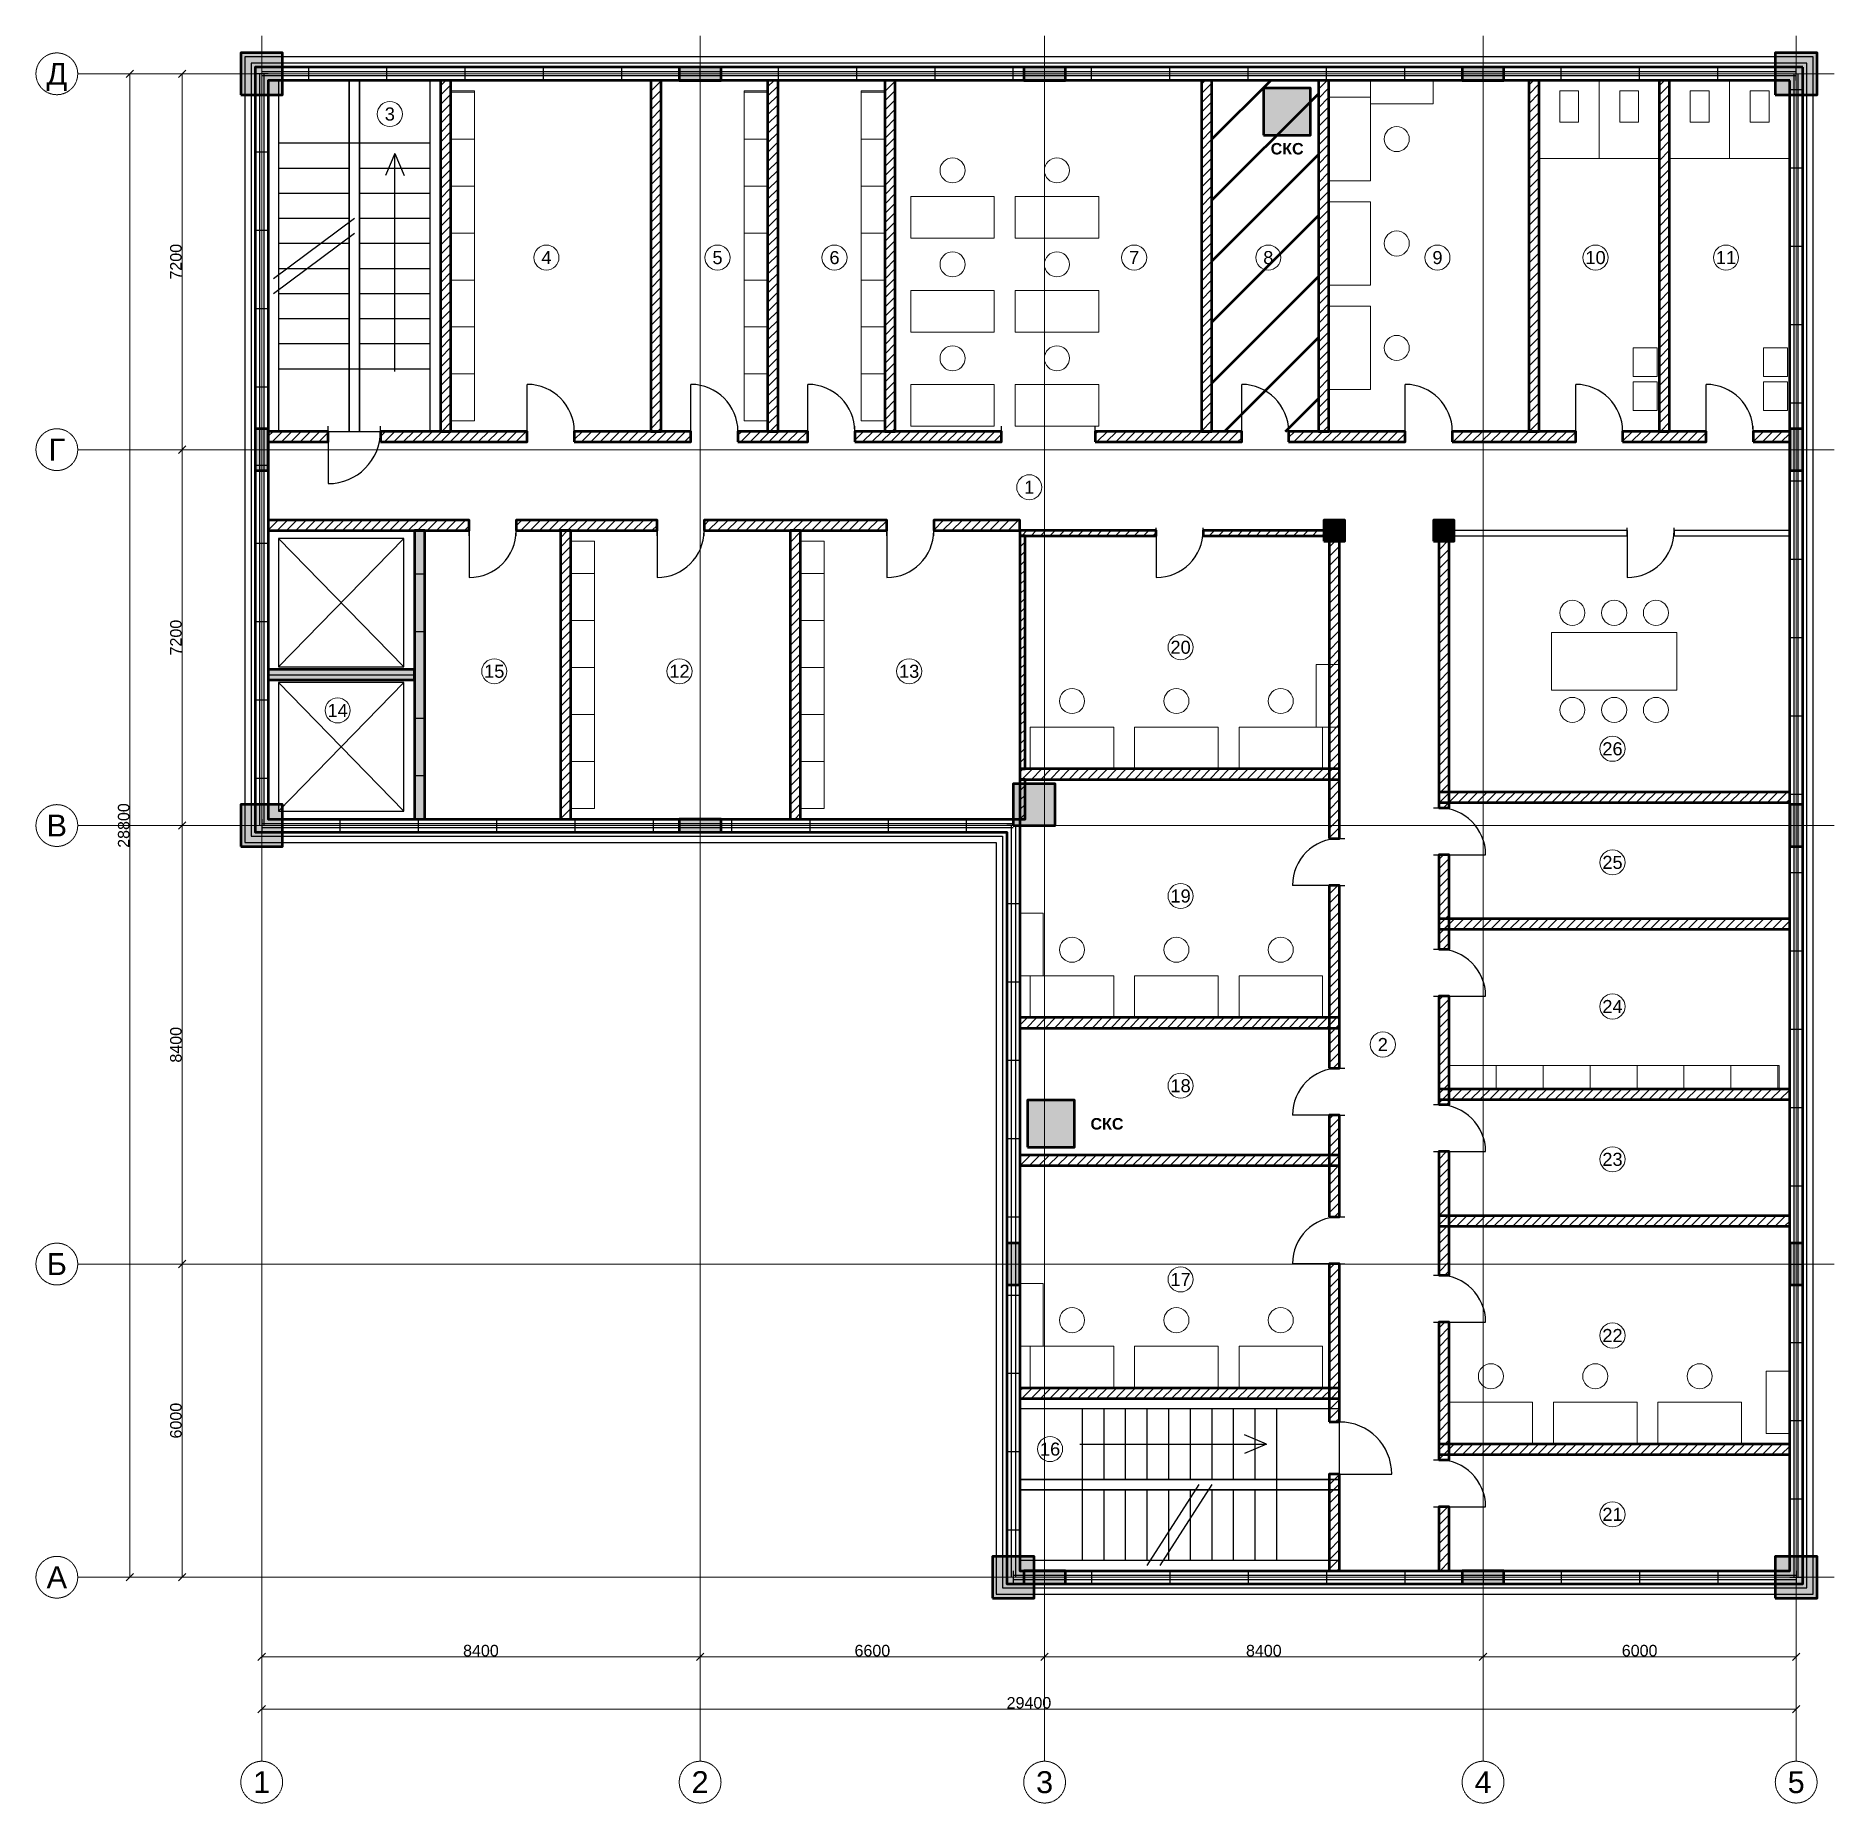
# Model space of a CAD drawing. Header units: millimetres. Extents: x -4325 to 30125, y -4325 to 29525.
import ezdxf
from ezdxf.enums import TextEntityAlignment as Align

# ---------------------------------------------------------------- set-up
doc = ezdxf.new("R2010")
doc.units = ezdxf.units.MM
doc.linetypes.add('CENTER2', pattern=[2.541, 1.587, -0.318, 0.318, -0.318])
for name, color, linetype, lineweight in [('A-ANNO-ROOM', 7, 'CONTINUOUS', 18), ('A-DIMS', 8, 'CONTINUOUS', 13), ('A-DOOR', 3, 'CONTINUOUS', 25), ('A-ELEV', 7, 'CONTINUOUS', 25), ('A-FACADE-PANEL', 8, 'CONTINUOUS', 25), ('A-FURN', 8, 'CONTINUOUS', 18), ('A-GLAZ-RIBBON', 5, 'CONTINUOUS', 25), ('A-GRID', 8, 'CENTER2', 13), ('A-HATCH', 9, 'CONTINUOUS', 9), ('A-OUTLINE', 7, 'CONTINUOUS', 50), ('A-SANI', 8, 'CONTINUOUS', 18), ('A-STAIR', 7, 'CONTINUOUS', 25), ('A-WALL-BLOCK', 9, 'CONTINUOUS', 50), ('A-WALL-GLASS', 4, 'CONTINUOUS', 25), ('A-WALL-RC', 7, 'CONTINUOUS', 50), ('E-SCS-RISER', 1, 'CONTINUOUS', 50), ('E-SERVER-ROOM', 1, 'CONTINUOUS', 50)]:
    doc.layers.add(name, color=color, linetype=linetype, lineweight=lineweight)
doc.styles.add('Arial-Bold', font='arialbd.ttf')
doc.styles.get("Standard").update_dxf_attribs({"font": 'arial.ttf'})

msp = doc.modelspace()

# ---------------------------------------------------------------- hatches: boundary and pattern name
at = {"layer": 'A-HATCH'}
h = msp.add_hatch(dxfattribs=at)
h.set_pattern_fill('ANSI31', scale=40)
h.paths.add_polyline_path([(3425, 21950), (3625, 21950), (3625, 28675), (3625, 28675), (3425, 28675), (3425, 28675)])
h = msp.add_hatch(dxfattribs=at)
h.set_pattern_fill('ANSI31', scale=40)
h.paths.add_polyline_path([(7453, 21950), (7653, 21950), (7653, 28675), (7653, 28675), (7453, 28675), (7453, 28675)])
h = msp.add_hatch(dxfattribs=at)
h.set_pattern_fill('ANSI31', scale=40)
h.paths.add_polyline_path([(9694, 21950), (9894, 21950), (9894, 28675), (9894, 28675), (9694, 28675), (9694, 28675)])
h = msp.add_hatch(dxfattribs=at)
h.set_pattern_fill('ANSI31', scale=40)
h.paths.add_polyline_path([(11936, 21950), (12136, 21950), (12136, 28675), (12136, 28675), (11936, 28675), (11936, 28675)])
h = msp.add_hatch(dxfattribs=at)
h.set_pattern_fill('ANSI31', scale=40)
h.paths.add_polyline_path([(18006, 21950), (18206, 21950), (18206, 28675), (18206, 28675), (18006, 28675), (18006, 28675)])
h = msp.add_hatch(dxfattribs=at)
h.set_pattern_fill('ANSI31', scale=40)
h.paths.add_polyline_path([(20247, 21950), (20447, 21950), (20447, 28675), (20447, 28675), (20247, 28675), (20247, 28675)])
h = msp.add_hatch(dxfattribs=at)
h.set_pattern_fill('ANSI31', scale=40)
h.paths.add_polyline_path([(24275, 21950), (24475, 21950), (24475, 28675), (24475, 28675), (24275, 28675), (24275, 28675)])
h = msp.add_hatch(dxfattribs=at)
h.set_pattern_fill('ANSI31', scale=40)
h.paths.add_polyline_path([(26775, 21950), (26975, 21950), (26975, 28675), (26975, 28675), (26775, 28675), (26775, 28675)])
h = msp.add_hatch(dxfattribs=at)
h.set_pattern_fill('ANSI31', scale=40)
h.paths.add_polyline_path([(125, 21750), (125, 21750), (1275, 21750), (1275, 21950), (125, 21950), (125, 21950)])
h = msp.add_hatch(dxfattribs=at)
h.set_pattern_fill('ANSI31', scale=40)
h.paths.add_polyline_path([(2275, 21750), (5089, 21750), (5089, 21950), (2275, 21950)])
h = msp.add_hatch(dxfattribs=at)
h.set_pattern_fill('ANSI31', scale=40)
h.paths.add_polyline_path([(5989, 21750), (8224, 21750), (8224, 21950), (5989, 21950)])
h = msp.add_hatch(dxfattribs=at)
h.set_pattern_fill('ANSI31', scale=40)
h.paths.add_polyline_path([(9124, 21750), (10465, 21750), (10465, 21950), (9124, 21950)])
h = msp.add_hatch(dxfattribs=at)
h.set_pattern_fill('ANSI31', scale=40)
h.paths.add_polyline_path([(11365, 21750), (14171, 21750), (14171, 21950), (11365, 21950)])
h = msp.add_hatch(dxfattribs=at)
h.set_pattern_fill('ANSI31', scale=40)
h.paths.add_polyline_path([(15971, 21750), (18776, 21750), (18776, 21950), (15971, 21950)])
h = msp.add_hatch(dxfattribs=at)
h.set_pattern_fill('ANSI31', scale=40)
h.paths.add_polyline_path([(19676, 21750), (21911, 21750), (21911, 21950), (19676, 21950)])
h = msp.add_hatch(dxfattribs=at)
h.set_pattern_fill('ANSI31', scale=40)
h.paths.add_polyline_path([(22811, 21750), (25175, 21750), (25175, 21950), (22811, 21950)])
h = msp.add_hatch(dxfattribs=at)
h.set_pattern_fill('ANSI31', scale=40)
h.paths.add_polyline_path([(26075, 21750), (27675, 21750), (27675, 21950), (26075, 21950)])
h = msp.add_hatch(dxfattribs=at)
h.set_pattern_fill('ANSI31', scale=40)
h.paths.add_polyline_path([(28575, 21750), (29275, 21750), (29275, 21750), (29275, 21950), (29275, 21950), (28575, 21950)])
h = msp.add_hatch(dxfattribs=at)
h.set_pattern_fill('ANSI31', scale=40)
h.paths.add_polyline_path([(125, 20050), (125, 20050), (3975, 20050), (3975, 20250), (125, 20250), (125, 20250)])
h = msp.add_hatch(dxfattribs=at)
h.set_pattern_fill('ANSI31', scale=40)
h.paths.add_polyline_path([(4875, 20050), (7575, 20050), (7575, 20250), (4875, 20250)])
h = msp.add_hatch(dxfattribs=at)
h.set_pattern_fill('ANSI31', scale=40)
h.paths.add_polyline_path([(5725, 14525), (5925, 14525), (5925, 14525), (5925, 20050), (5725, 20050), (5725, 14525)])
h = msp.add_hatch(dxfattribs=at)
h.set_pattern_fill('ANSI31', scale=40)
h.paths.add_polyline_path([(8475, 20050), (11975, 20050), (11975, 20250), (8475, 20250)])
h = msp.add_hatch(dxfattribs=at)
h.set_pattern_fill('ANSI31', scale=40)
h.paths.add_polyline_path([(10125, 14525), (10325, 14525), (10325, 14525), (10325, 20050), (10125, 20050), (10125, 14525)])
h = msp.add_hatch(dxfattribs=at)
h.set_pattern_fill('ANSI31', scale=40)
h.paths.add_polyline_path([(12875, 20050), (14525, 20050), (14525, 20250), (12875, 20250)])
h = msp.add_hatch(dxfattribs=at)
h.set_pattern_fill('ANSI31', scale=40)
h.paths.add_polyline_path([(14525, 19950), (17138, 19950), (17138, 20050), (14525, 20050)])
h = msp.add_hatch(dxfattribs=at)
h.set_pattern_fill('ANSI31', scale=40)
h.paths.add_polyline_path([(18038, 19950), (20450, 19950), (20450, 20050), (18038, 20050)])
h = msp.add_hatch(dxfattribs=at)
h.set_pattern_fill('ANSI31', scale=40)
h.paths.add_polyline_path([(20450, 14152), (20650, 14152), (20650, 20050), (20450, 20050)])
h = msp.add_hatch(dxfattribs=at)
h.set_pattern_fill('ANSI31', scale=40)
h.paths.add_polyline_path([(22550, 14740), (22750, 14740), (22750, 20050), (22550, 20050)])
h = msp.add_hatch(dxfattribs=at)
h.set_pattern_fill('ANSI31', scale=40)
h.paths.add_polyline_path([(14525, 15485), (14625, 15485), (14625, 19950), (14525, 19950)])
h = msp.add_hatch(dxfattribs=at)
h.set_pattern_fill('ANSI31', scale=40)
h.paths.add_polyline_path([(14525, 15285), (20650, 15285), (20650, 15485), (14525, 15485)])
h = msp.add_hatch(dxfattribs=at)
h.set_pattern_fill('ANSI31', scale=40)
h.paths.add_polyline_path([(14525, 14525), (14625, 14525), (14625, 14525), (14625, 15285), (14525, 15285), (14525, 14525)])
h = msp.add_hatch(dxfattribs=at)
h.set_pattern_fill('ANSI31', scale=40)
h.paths.add_polyline_path([(22550, 14840), (29275, 14840), (29275, 14840), (29275, 15040), (29275, 15040), (22550, 15040)])
h = msp.add_hatch(dxfattribs=at)
h.set_pattern_fill('ANSI31', scale=40)
h.paths.add_polyline_path([(22550, 12034), (22750, 12034), (22750, 13840), (22550, 13840)])
h = msp.add_hatch(dxfattribs=at)
h.set_pattern_fill('ANSI31', scale=40)
h.paths.add_polyline_path([(20450, 9753), (20650, 9753), (20650, 13252), (20450, 13252)])
h = msp.add_hatch(dxfattribs=at)
h.set_pattern_fill('ANSI31', scale=40)
h.paths.add_polyline_path([(22550, 12414), (29275, 12414), (29275, 12414), (29275, 12614), (29275, 12614), (22550, 12614)])
h = msp.add_hatch(dxfattribs=at)
h.set_pattern_fill('ANSI31', scale=40)
h.paths.add_polyline_path([(22550, 9053), (22750, 9053), (22750, 11134), (22550, 11134)])
h = msp.add_hatch(dxfattribs=at)
h.set_pattern_fill('ANSI31', scale=40)
h.paths.add_polyline_path([(14525, 10520), (14525, 10520), (20650, 10520), (20650, 10720), (14525, 10720), (14525, 10720)])
h = msp.add_hatch(dxfattribs=at)
h.set_pattern_fill('ANSI31', scale=40)
h.paths.add_polyline_path([(22550, 9153), (29275, 9153), (29275, 9153), (29275, 9353), (29275, 9353), (22550, 9353)])
h = msp.add_hatch(dxfattribs=at)
h.set_pattern_fill('ANSI31', scale=40)
h.paths.add_polyline_path([(20450, 6906), (20650, 6906), (20650, 8853), (20450, 8853)])
h = msp.add_hatch(dxfattribs=at)
h.set_pattern_fill('ANSI31', scale=40)
h.paths.add_polyline_path([(14525, 7886), (14525, 7886), (20650, 7886), (20650, 8086), (14525, 8086), (14525, 8086)])
h = msp.add_hatch(dxfattribs=at)
h.set_pattern_fill('ANSI31', scale=40)
h.paths.add_polyline_path([(22550, 5788), (22750, 5788), (22750, 8153), (22550, 8153)])
h = msp.add_hatch(dxfattribs=at)
h.set_pattern_fill('ANSI31', scale=40)
h.paths.add_polyline_path([(22550, 6726), (29275, 6726), (29275, 6726), (29275, 6926), (29275, 6926), (22550, 6926)])
h = msp.add_hatch(dxfattribs=at)
h.set_pattern_fill('ANSI31', scale=40)
h.paths.add_polyline_path([(20450, 2975), (20650, 2975), (20650, 6006), (20450, 6006)])
h = msp.add_hatch(dxfattribs=at)
h.set_pattern_fill('ANSI31', scale=40)
h.paths.add_polyline_path([(22550, 2251), (22750, 2251), (22750, 4888), (22550, 4888)])
h = msp.add_hatch(dxfattribs=at)
h.set_pattern_fill('ANSI31', scale=40)
h.paths.add_polyline_path([(14525, 3425), (14525, 3425), (20650, 3425), (20650, 3625), (14525, 3625), (14525, 3625)])
h = msp.add_hatch(dxfattribs=at)
h.set_pattern_fill('ANSI31', scale=40)
h.paths.add_polyline_path([(22550, 2351), (29275, 2351), (29275, 2351), (29275, 2551), (29275, 2551), (22550, 2551)])
h = msp.add_hatch(dxfattribs=at)
h.set_pattern_fill('ANSI31', scale=40)
h.paths.add_polyline_path([(20450, 125), (20650, 125), (20650, 125), (20650, 1975), (20450, 1975), (20450, 125)])
h = msp.add_hatch(dxfattribs=at)
h.set_pattern_fill('ANSI31', scale=40)
h.paths.add_polyline_path([(22550, 125), (22750, 125), (22750, 125), (22750, 1351), (22550, 1351), (22550, 125)])
at = {"layer": 'A-WALL-RC'}
h = msp.add_hatch(color=7, dxfattribs=at)
h.dxf.hatch_style = 1
h.paths.add_polyline_path([(-400, 28400), (400, 28400), (400, 29200), (-400, 29200)])
h = msp.add_hatch(color=7, dxfattribs=at)
h.dxf.hatch_style = 1
h.paths.add_polyline_path([(29000, 28400), (29800, 28400), (29800, 29200), (29000, 29200)])
h = msp.add_hatch(color=7, dxfattribs=at)
h.dxf.hatch_style = 1
h.paths.add_polyline_path([(8000, 28675), (8800, 28675), (8800, 28925), (8000, 28925)])
h = msp.add_hatch(color=7, dxfattribs=at)
h.dxf.hatch_style = 1
h.paths.add_polyline_path([(14600, 28675), (15400, 28675), (15400, 28925), (14600, 28925)])
h = msp.add_hatch(color=7, dxfattribs=at)
h.dxf.hatch_style = 1
h.paths.add_polyline_path([(23000, 28675), (23800, 28675), (23800, 28925), (23000, 28925)])
h = msp.add_hatch(color=7, dxfattribs=at)
h.dxf.hatch_style = 1
h.paths.add_polyline_path([(-125, 21200), (125, 21200), (125, 22000), (-125, 22000)])
h = msp.add_hatch(color=7, dxfattribs=at)
h.dxf.hatch_style = 1
h.paths.add_polyline_path([(29275, 21200), (29525, 21200), (29525, 22000), (29275, 22000)])
h = msp.add_hatch(color=7, dxfattribs=at)
h.dxf.hatch_style = 1
h.paths.add_polyline_path([(2925, 14525), (3125, 14525), (3125, 14525), (3125, 20050), (2925, 20050), (2925, 14525)])
h = msp.add_hatch(color=7, dxfattribs=at)
h.dxf.hatch_style = 1
h.paths.add_polyline_path([(20350, 19850), (20750, 19850), (20750, 20250), (20350, 20250)])
h = msp.add_hatch(color=7, dxfattribs=at)
h.dxf.hatch_style = 1
h.paths.add_polyline_path([(22450, 19850), (22850, 19850), (22850, 20250), (22450, 20250)])
h = msp.add_hatch(color=7, dxfattribs=at)
h.dxf.hatch_style = 1
h.paths.add_polyline_path([(125, 17188), (125, 17188), (2925, 17188), (2925, 17388), (125, 17388), (125, 17388)])
h = msp.add_hatch(color=7, dxfattribs=at)
h.dxf.hatch_style = 1
h.paths.add_polyline_path([(14400, 14400), (15200, 14400), (15200, 15200), (14400, 15200)])
h = msp.add_hatch(color=7, dxfattribs=at)
h.dxf.hatch_style = 1
h.paths.add_polyline_path([(-400, 14000), (400, 14000), (400, 14800), (-400, 14800)])
h = msp.add_hatch(color=7, dxfattribs=at)
h.dxf.hatch_style = 1
h.paths.add_polyline_path([(8000, 14275), (8800, 14275), (8800, 14525), (8000, 14525)])
h = msp.add_hatch(color=7, dxfattribs=at)
h.dxf.hatch_style = 1
h.paths.add_polyline_path([(29275, 14000), (29525, 14000), (29525, 14800), (29275, 14800)])
h = msp.add_hatch(color=7, dxfattribs=at)
h.dxf.hatch_style = 1
h.paths.add_polyline_path([(14275, 5600), (14525, 5600), (14525, 6400), (14275, 6400)])
h = msp.add_hatch(color=7, dxfattribs=at)
h.dxf.hatch_style = 1
h.paths.add_polyline_path([(29275, 5600), (29525, 5600), (29525, 6400), (29275, 6400)])
h = msp.add_hatch(color=7, dxfattribs=at)
h.dxf.hatch_style = 1
h.paths.add_polyline_path([(14000, -400), (14800, -400), (14800, 400), (14000, 400)])
h = msp.add_hatch(color=7, dxfattribs=at)
h.dxf.hatch_style = 1
h.paths.add_polyline_path([(29000, -400), (29800, -400), (29800, 400), (29000, 400)])
h = msp.add_hatch(color=7, dxfattribs=at)
h.dxf.hatch_style = 1
h.paths.add_polyline_path([(14600, -125), (15400, -125), (15400, 125), (14600, 125)])
h = msp.add_hatch(color=7, dxfattribs=at)
h.dxf.hatch_style = 1
h.paths.add_polyline_path([(23000, -125), (23800, -125), (23800, 125), (23000, 125)])
at = {"layer": 'E-SCS-RISER'}
h = msp.add_hatch(color=7, dxfattribs=at)
h.dxf.hatch_style = 1
h.paths.add_polyline_path([(19197, 27625), (20097, 27625), (20097, 28525), (19197, 28525)])
h = msp.add_hatch(color=7, dxfattribs=at)
h.dxf.hatch_style = 1
h.paths.add_polyline_path([(14675, 8236), (15575, 8236), (15575, 9136), (14675, 9136)])
at = {"layer": 'E-SERVER-ROOM'}
h = msp.add_hatch(dxfattribs=at)
h.set_pattern_fill('ANSI31', scale=260)
h.paths.add_polyline_path([(18206, 21950), (20247, 21950), (20247, 28675), (18206, 28675)])

# ---------------------------------------------------------------- linework, layer by layer
at = {"layer": 'A-ANNO-ROOM'}
for centre in [(2455, 28030), (5455, 25280), (8733, 25280), (10974, 25280), (16716, 25280), (19286, 25280), (22527, 25280), (25555, 25280), (28055, 25280), (14705, 20880), (17605, 17815), (4455, 17355), (8005, 17355), (12405, 17355), (1455, 16605), (25880, 15870), (25880, 13694), (17605, 13050), (25880, 10933), (21480, 10205), (17605, 9416), (25880, 8006), (17605, 5705), (25880, 4631), (15105, 2455), (25880, 1205)]:
    msp.add_circle(centre, 240, dxfattribs=at)
at = {"layer": 'A-DIMS'}
for p, q in [((-2596, 28729), (-2454, 28871)), ((-2525, 0), (-2525, 28800)), ((-1596, 28729), (-1454, 28871)), ((-1525, 21600), (-1525, 28800)), ((-1596, 21529), (-1454, 21671)), ((-1596, 21529), (-1454, 21671)), ((-1525, 14400), (-1525, 21600)), ((-1596, 14329), (-1454, 14471)), ((-1596, 14329), (-1454, 14471)), ((-1525, 6000), (-1525, 14400)), ((-1596, 5929), (-1454, 6071)), ((-1596, 5929), (-1454, 6071)), ((-1525, 0), (-1525, 6000)), ((-2596, -71), (-2454, 71)), ((-1596, -71), (-1454, 71)), ((-71, -1596), (71, -1454)), ((0, -1525), (8400, -1525)), ((8329, -1596), (8471, -1454)), ((8329, -1596), (8471, -1454)), ((8400, -1525), (15000, -1525)), ((14929, -1596), (15071, -1454)), ((14929, -1596), (15071, -1454)), ((15000, -1525), (23400, -1525)), ((23329, -1596), (23471, -1454)), ((23329, -1596), (23471, -1454)), ((23400, -1525), (29400, -1525)), ((29329, -1596), (29471, -1454)), ((-71, -2596), (71, -2454)), ((0, -2525), (29400, -2525)), ((29329, -2596), (29471, -2454))]:
    msp.add_line(p, q, dxfattribs=at)
at = {"layer": 'A-DOOR'}
for p, q in [((5089, 21950), (5089, 22850)), ((8224, 21950), (8224, 22850)), ((10465, 21950), (10465, 22850)), ((18776, 21950), (18776, 22850)), ((21911, 21950), (21911, 22850)), ((25175, 21950), (25175, 22850)), ((27675, 21950), (27675, 22850)), ((1275, 21850), (1275, 22050)), ((2275, 21850), (2275, 22050)), ((5089, 21850), (5089, 22050)), ((5989, 21850), (5989, 22050)), ((8224, 21850), (8224, 22050)), ((9124, 21850), (9124, 22050)), ((10465, 21850), (10465, 22050)), ((11365, 21850), (11365, 22050)), ((14171, 21850), (14171, 22050)), ((15971, 21850), (15971, 22050)), ((18776, 21850), (18776, 22050)), ((19676, 21850), (19676, 22050)), ((21911, 21850), (21911, 22050)), ((22811, 21850), (22811, 22050)), ((25175, 21850), (25175, 22050)), ((26075, 21850), (26075, 22050)), ((27675, 21850), (27675, 22050)), ((28575, 21850), (28575, 22050)), ((1275, 21950), (1275, 20950)), ((3975, 19950), (3975, 20150)), ((3975, 20050), (3975, 19150)), ((4875, 19950), (4875, 20150)), ((7575, 19950), (7575, 20150)), ((7575, 20050), (7575, 19150)), ((8475, 19950), (8475, 20150)), ((11975, 19950), (11975, 20150)), ((11975, 20050), (11975, 19150)), ((12875, 19950), (12875, 20150)), ((17138, 20000), (17138, 20100)), ((17138, 20050), (17138, 19150)), ((18038, 20000), (18038, 20100)), ((26162, 20000), (26162, 20100)), ((26162, 20050), (26162, 19150)), ((27062, 20000), (27062, 20100)), ((2925, 19219), (3125, 19219)), ((2925, 18119), (3125, 18119)), ((2925, 16456), (3125, 16456)), ((2925, 15356), (3125, 15356)), ((22450, 14740), (22650, 14740)), ((20550, 14152), (20750, 14152)), ((22450, 13840), (22650, 13840)), ((22550, 13840), (23450, 13840)), ((20650, 13252), (19750, 13252)), ((20550, 13252), (20750, 13252)), ((22450, 12034), (22650, 12034)), ((22450, 11134), (22650, 11134)), ((22550, 11134), (23450, 11134)), ((20550, 9753), (20750, 9753)), ((22450, 9053), (22650, 9053)), ((20650, 8853), (19750, 8853)), ((20550, 8853), (20750, 8853)), ((22450, 8153), (22650, 8153)), ((22550, 8153), (23450, 8153)), ((20550, 6906), (20750, 6906)), ((20650, 6006), (19750, 6006)), ((20550, 6006), (20750, 6006)), ((22450, 5788), (22650, 5788)), ((22450, 4888), (22650, 4888)), ((22550, 4888), (23450, 4888)), ((20550, 2975), (20750, 2975)), ((22450, 2251), (22650, 2251)), ((20550, 1975), (20750, 1975)), ((20650, 1975), (21650, 1975)), ((22450, 1351), (22650, 1351)), ((22550, 1351), (23450, 1351))]:
    msp.add_line(p, q, dxfattribs=at)
for centre, radius, start, end in [((5089, 21950), 900, 0, 90), ((8224, 21950), 900, 0, 90), ((10465, 21950), 900, 0, 90), ((18776, 21950), 900, 0, 90), ((21911, 21950), 900, 0, 90), ((25175, 21950), 900, 0, 90), ((27675, 21950), 900, 0, 90), ((1275, 21950), 1000, -90, 0), ((3975, 20050), 900, -90, 0), ((7575, 20050), 900, -90, 0), ((11975, 20050), 900, -90, 0), ((17138, 20050), 900, -90, 0), ((26162, 20050), 900, -90, 0), ((22550, 13840), 900, 0, 90), ((20650, 13252), 900, 90, 180), ((22550, 11134), 900, 0, 90), ((20650, 8853), 900, 90, 180), ((22550, 8153), 900, 0, 90), ((20650, 6006), 900, 90, 180), ((22550, 4888), 900, 0, 90), ((20650, 1975), 1000, 0, 90), ((22550, 1351), 900, 0, 90)]:
    msp.add_arc(centre, radius, start, end, dxfattribs=at)
at = {"layer": 'A-ELEV'}
for p, q in [((325, 17438), (2725, 19900)), ((325, 19900), (2725, 17438)), ((125, 17288), (2925, 17288)), ((325, 14675), (2725, 17138)), ((325, 17138), (2725, 14675))]:
    msp.add_line(p, q, dxfattribs=at)
for points in [[(325, 17438), (2725, 17438), (2725, 19900), (325, 19900)], [(325, 14675), (2725, 14675), (2725, 17138), (325, 17138)]]:
    msp.add_lwpolyline(points, close=True, dxfattribs=at)
at = {"layer": 'A-FACADE-PANEL'}
for points in [[(29725, 29125), (-325, 29125), (-325, 14075), (14075, 14075), (14075, -325), (29725, -325)], [(29605, 29005), (-205, 29005), (-205, 14195), (14195, 14195), (14195, -205), (29605, -205)]]:
    msp.add_lwpolyline(points, close=True, dxfattribs=at)
at = {"layer": 'A-FURN'}
for p, q in [((3625, 28450), (4075, 28450)), ((9244, 28450), (9694, 28450)), ((11486, 28450), (11936, 28450)), ((3625, 27550), (4075, 27550)), ((9244, 27550), (9694, 27550)), ((11486, 27550), (11936, 27550)), ((3625, 26650), (4075, 26650)), ((9244, 26650), (9694, 26650)), ((11486, 26650), (11936, 26650)), ((3625, 25750), (4075, 25750)), ((9244, 25750), (9694, 25750)), ((11486, 25750), (11936, 25750)), ((3625, 24850), (4075, 24850)), ((9244, 24850), (9694, 24850)), ((11486, 24850), (11936, 24850)), ((3625, 23950), (4075, 23950)), ((9244, 23950), (9694, 23950)), ((11486, 23950), (11936, 23950)), ((3625, 23050), (4075, 23050)), ((9244, 23050), (9694, 23050)), ((11486, 23050), (11936, 23050)), ((5925, 19225), (6375, 19225)), ((10325, 19225), (10775, 19225)), ((5925, 18325), (6375, 18325)), ((10325, 18325), (10775, 18325)), ((5925, 17425), (6375, 17425)), ((10325, 17425), (10775, 17425)), ((5925, 16525), (6375, 16525)), ((10325, 16525), (10775, 16525)), ((5925, 15625), (6375, 15625)), ((10325, 15625), (10775, 15625)), ((23650, 9353), (23650, 9803)), ((24550, 9353), (24550, 9803)), ((25450, 9353), (25450, 9803)), ((26350, 9353), (26350, 9803)), ((27250, 9353), (27250, 9803)), ((28150, 9353), (28150, 9803)), ((29050, 9353), (29050, 9803))]:
    msp.add_line(p, q, dxfattribs=at)
for points in [[(21247, 28225), (22447, 28225), (22447, 28675), (21247, 28675)], [(3625, 22150), (4075, 22150), (4075, 28475), (3625, 28475)], [(9244, 22150), (9694, 22150), (9694, 28475), (9244, 28475)], [(11486, 22150), (11936, 22150), (11936, 28475), (11486, 28475)], [(20447, 26750), (21247, 26750), (21247, 28350), (20447, 28350)], [(12436, 25650), (14036, 25650), (14036, 26450), (12436, 26450)], [(14436, 25650), (16036, 25650), (16036, 26450), (14436, 26450)], [(20447, 24750), (21247, 24750), (21247, 26350), (20447, 26350)], [(12436, 23850), (14036, 23850), (14036, 24650), (12436, 24650)], [(14436, 23850), (16036, 23850), (16036, 24650), (14436, 24650)], [(20447, 22750), (21247, 22750), (21247, 24350), (20447, 24350)], [(12436, 22050), (14036, 22050), (14036, 22850), (12436, 22850)], [(14436, 22050), (16036, 22050), (16036, 22850), (14436, 22850)], [(5925, 14725), (6375, 14725), (6375, 19850), (5925, 19850)], [(10325, 14725), (10775, 14725), (10775, 19850), (10325, 19850)], [(24712, 16995), (27112, 16995), (27112, 18095), (24712, 18095)], [(20200, 16285), (20650, 16285), (20650, 17485), (20200, 17485)], [(14725, 15485), (16325, 15485), (16325, 16285), (14725, 16285)], [(16725, 15485), (18325, 15485), (18325, 16285), (16725, 16285)], [(18725, 15485), (20325, 15485), (20325, 16285), (18725, 16285)], [(14525, 11520), (14975, 11520), (14975, 12720), (14525, 12720)], [(14725, 10720), (16325, 10720), (16325, 11520), (14725, 11520)], [(16725, 10720), (18325, 10720), (18325, 11520), (16725, 11520)], [(18725, 10720), (20325, 10720), (20325, 11520), (18725, 11520)], [(22750, 9353), (29075, 9353), (29075, 9803), (22750, 9803)], [(14525, 4425), (14975, 4425), (14975, 5625), (14525, 5625)], [(14725, 3625), (16325, 3625), (16325, 4425), (14725, 4425)], [(16725, 3625), (18325, 3625), (18325, 4425), (16725, 4425)], [(18725, 3625), (20325, 3625), (20325, 4425), (18725, 4425)], [(28825, 2751), (29275, 2751), (29275, 3951), (28825, 3951)], [(22750, 2551), (24350, 2551), (24350, 3351), (22750, 3351)], [(24750, 2551), (26350, 2551), (26350, 3351), (24750, 3351)], [(26750, 2551), (28350, 2551), (28350, 3351), (26750, 3351)]]:
    msp.add_lwpolyline(points, close=True, dxfattribs=at)
for centre in [(21747, 27550), (13236, 26950), (15236, 26950), (21747, 25550), (13236, 25150), (15236, 25150), (21747, 23550), (13236, 23350), (15236, 23350), (25112, 18475), (25912, 18475), (26712, 18475), (15525, 16785), (17525, 16785), (19525, 16785), (25112, 16615), (25912, 16615), (26712, 16615), (15525, 12020), (17525, 12020), (19525, 12020), (15525, 4925), (17525, 4925), (19525, 4925), (23550, 3851), (25550, 3851), (27550, 3851)]:
    msp.add_circle(centre, 240, dxfattribs=at)
at = {"layer": 'A-GLAZ-RIBBON'}
for p, q in [((125, 28800), (-125, 28800)), ((-40, 28800), (-40, 14400)), ((29400, 28840), (0, 28840)), ((29400, 28760), (0, 28760)), ((40, 28800), (40, 14400)), ((900, 28675), (900, 28925)), ((2400, 28675), (2400, 28925)), ((3900, 28675), (3900, 28925)), ((5400, 28675), (5400, 28925)), ((6900, 28675), (6900, 28925)), ((8400, 28675), (8400, 28925)), ((9900, 28675), (9900, 28925)), ((11400, 28675), (11400, 28925)), ((12900, 28675), (12900, 28925)), ((14400, 28675), (14400, 28925)), ((15900, 28675), (15900, 28925)), ((17400, 28675), (17400, 28925)), ((18900, 28675), (18900, 28925)), ((20400, 28675), (20400, 28925)), ((21900, 28675), (21900, 28925)), ((23400, 28675), (23400, 28925)), ((24900, 28675), (24900, 28925)), ((26400, 28675), (26400, 28925)), ((27900, 28675), (27900, 28925)), ((29360, 0), (29360, 28800)), ((29400, 28675), (29400, 28925)), ((29440, 0), (29440, 28800)), ((29275, 28500), (29525, 28500)), ((125, 27300), (-125, 27300)), ((29275, 27000), (29525, 27000)), ((125, 25800), (-125, 25800)), ((29275, 25500), (29525, 25500)), ((125, 24300), (-125, 24300)), ((29275, 24000), (29525, 24000)), ((125, 22800), (-125, 22800)), ((29275, 22500), (29525, 22500)), ((125, 21300), (-125, 21300)), ((29275, 21000), (29525, 21000)), ((125, 19800), (-125, 19800)), ((29275, 19500), (29525, 19500)), ((125, 18300), (-125, 18300)), ((29275, 18000), (29525, 18000)), ((125, 16800), (-125, 16800)), ((29275, 16500), (29525, 16500)), ((125, 15300), (-125, 15300)), ((29275, 15000), (29525, 15000)), ((0, 14525), (0, 14275)), ((1500, 14525), (1500, 14275)), ((3000, 14525), (3000, 14275)), ((4500, 14525), (4500, 14275)), ((6000, 14525), (6000, 14275)), ((7500, 14525), (7500, 14275)), ((9000, 14525), (9000, 14275)), ((10500, 14525), (10500, 14275)), ((12000, 14525), (12000, 14275)), ((13500, 14525), (13500, 14275)), ((0, 14440), (14400, 14440)), ((0, 14360), (14400, 14360)), ((14525, 14400), (14275, 14400)), ((14360, 14400), (14360, 0)), ((14440, 14400), (14440, 0)), ((29275, 13500), (29525, 13500)), ((14525, 12900), (14275, 12900)), ((29275, 12000), (29525, 12000)), ((14525, 11400), (14275, 11400)), ((29275, 10500), (29525, 10500)), ((14525, 9900), (14275, 9900)), ((29275, 9000), (29525, 9000)), ((14525, 8400), (14275, 8400)), ((29275, 7500), (29525, 7500)), ((14525, 6900), (14275, 6900)), ((29275, 6000), (29525, 6000)), ((14525, 5400), (14275, 5400)), ((29275, 4500), (29525, 4500)), ((14525, 3900), (14275, 3900)), ((29275, 3000), (29525, 3000)), ((14525, 2400), (14275, 2400)), ((29275, 1500), (29525, 1500)), ((14525, 900), (14275, 900)), ((14400, 125), (14400, -125)), ((14400, 40), (29400, 40)), ((15900, 125), (15900, -125)), ((17400, 125), (17400, -125)), ((18900, 125), (18900, -125)), ((20400, 125), (20400, -125)), ((21900, 125), (21900, -125)), ((23400, 125), (23400, -125)), ((24900, 125), (24900, -125)), ((26400, 125), (26400, -125)), ((27900, 125), (27900, -125)), ((29275, 0), (29525, 0)), ((29400, 125), (29400, -125)), ((14400, -40), (29400, -40))]:
    msp.add_line(p, q, dxfattribs=at)
at = {"layer": 'A-GRID'}
for p, q in [((0, -3525), (0, 29525)), ((8400, -3525), (8400, 29525)), ((15000, -3525), (15000, 29525)), ((23400, -3525), (23400, 29525)), ((29400, -3525), (29400, 29525)), ((-3525, 28800), (30125, 28800)), ((-3525, 21600), (30125, 21600)), ((-3525, 14400), (30125, 14400)), ((-3525, 6000), (30125, 6000)), ((-3525, 0), (30125, 0))]:
    msp.add_line(p, q, dxfattribs=at)
for centre in [(-3925, 28800), (-3925, 21600), (-3925, 14400), (-3925, 6000), (-3925, 0), (0, -3925), (8400, -3925), (15000, -3925), (23400, -3925), (29400, -3925)]:
    msp.add_circle(centre, 400, dxfattribs=at)
at = {"layer": 'A-OUTLINE'}
for points in [[(29525, 28925), (-125, 28925), (-125, 14275), (14275, 14275), (14275, -125), (29525, -125)], [(29275, 28675), (125, 28675), (125, 14525), (14525, 14525), (14525, 125), (29275, 125)]]:
    msp.add_lwpolyline(points, close=True, dxfattribs=at)
at = {"layer": 'A-SANI'}
for points in [[(24475, 27175), (25625, 27175), (25625, 28675), (24475, 28675)], [(25625, 27175), (26775, 27175), (26775, 28675), (25625, 28675)], [(26975, 27175), (28125, 27175), (28125, 28675), (26975, 28675)], [(28125, 27175), (29275, 27175), (29275, 28675), (28125, 28675)], [(24870, 27875), (25230, 27875), (25230, 28475), (24870, 28475)], [(26020, 27875), (26380, 27875), (26380, 28475), (26020, 28475)], [(27370, 27875), (27730, 27875), (27730, 28475), (27370, 28475)], [(28520, 27875), (28880, 27875), (28880, 28475), (28520, 28475)], [(26275, 23000), (26735, 23000), (26735, 23550), (26275, 23550)], [(28775, 23000), (29235, 23000), (29235, 23550), (28775, 23550)], [(26275, 22350), (26735, 22350), (26735, 22900), (26275, 22900)], [(28775, 22350), (29235, 22350), (29235, 22900), (28775, 22900)]]:
    msp.add_lwpolyline(points, close=True, dxfattribs=at)
at = {"layer": 'A-STAIR'}
for p, q in [((325, 27475), (1675, 27475)), ((325, 27475), (3225, 27475)), ((1875, 27475), (3225, 27475)), ((2550, 27275), (2370, 26855)), ((2550, 23100), (2550, 27275)), ((2550, 27275), (2730, 26855)), ((325, 26994), (1675, 26994)), ((1875, 26994), (3225, 26994)), ((325, 26514), (1675, 26514)), ((1875, 26514), (3225, 26514)), ((225, 24880), (1775, 26033)), ((325, 26033), (1675, 26033)), ((1875, 26033), (3225, 26033)), ((225, 24592), (1775, 25745)), ((325, 25553), (1675, 25553)), ((1875, 25553), (3225, 25553)), ((325, 25072), (1675, 25072)), ((1875, 25072), (3225, 25072)), ((325, 24592), (1675, 24592)), ((1875, 24592), (3225, 24592)), ((325, 24111), (1675, 24111)), ((1875, 24111), (3225, 24111)), ((325, 23631), (1675, 23631)), ((1875, 23631), (3225, 23631)), ((325, 23150), (3225, 23150)), ((15725, 325), (15725, 3225)), ((16139, 1875), (16139, 3225)), ((16553, 1875), (16553, 3225)), ((16967, 1875), (16967, 3225)), ((17381, 1875), (17381, 3225)), ((17794, 1875), (17794, 3225)), ((18208, 1875), (18208, 3225)), ((18622, 1875), (18622, 3225)), ((19036, 1875), (19036, 3225)), ((19450, 1875), (19450, 3225)), ((19450, 325), (19450, 3225)), ((15675, 2550), (19250, 2550)), ((19250, 2550), (18830, 2730)), ((19250, 2550), (18830, 2370)), ((16967, 225), (17960, 1775)), ((17215, 225), (18208, 1775)), ((16139, 325), (16139, 1675)), ((16553, 325), (16553, 1675)), ((16967, 325), (16967, 1675)), ((17381, 325), (17381, 1675)), ((17794, 325), (17794, 1675)), ((18208, 325), (18208, 1675)), ((18622, 325), (18622, 1675)), ((19036, 325), (19036, 1675)), ((19450, 325), (19450, 1675))]:
    msp.add_line(p, q, dxfattribs=at)
for points in [[(325, 21950), (1675, 21950), (1675, 28675), (325, 28675)], [(1675, 21950), (1875, 21950), (1875, 28675), (1675, 28675)], [(1875, 21950), (3225, 21950), (3225, 28675), (1875, 28675)], [(14525, 1875), (20650, 1875), (20650, 3225), (14525, 3225)], [(14525, 1675), (20650, 1675), (20650, 1875), (14525, 1875)], [(14525, 325), (20650, 325), (20650, 1675), (14525, 1675)]]:
    msp.add_lwpolyline(points, close=True, dxfattribs=at)
at = {"layer": 'A-WALL-BLOCK'}
for points in [[(3425, 21950), (3625, 21950), (3625, 28675), (3625, 28675), (3425, 28675), (3425, 28675)], [(7453, 21950), (7653, 21950), (7653, 28675), (7653, 28675), (7453, 28675), (7453, 28675)], [(9694, 21950), (9894, 21950), (9894, 28675), (9894, 28675), (9694, 28675), (9694, 28675)], [(11936, 21950), (12136, 21950), (12136, 28675), (12136, 28675), (11936, 28675), (11936, 28675)], [(18006, 21950), (18206, 21950), (18206, 28675), (18206, 28675), (18006, 28675), (18006, 28675)], [(20247, 21950), (20447, 21950), (20447, 28675), (20447, 28675), (20247, 28675), (20247, 28675)], [(24275, 21950), (24475, 21950), (24475, 28675), (24475, 28675), (24275, 28675), (24275, 28675)], [(26775, 21950), (26975, 21950), (26975, 28675), (26975, 28675), (26775, 28675), (26775, 28675)], [(125, 21750), (125, 21750), (1275, 21750), (1275, 21950), (125, 21950), (125, 21950)], [(2275, 21750), (5089, 21750), (5089, 21950), (2275, 21950)], [(5989, 21750), (8224, 21750), (8224, 21950), (5989, 21950)], [(9124, 21750), (10465, 21750), (10465, 21950), (9124, 21950)], [(11365, 21750), (14171, 21750), (14171, 21950), (11365, 21950)], [(15971, 21750), (18776, 21750), (18776, 21950), (15971, 21950)], [(19676, 21750), (21911, 21750), (21911, 21950), (19676, 21950)], [(22811, 21750), (25175, 21750), (25175, 21950), (22811, 21950)], [(26075, 21750), (27675, 21750), (27675, 21950), (26075, 21950)], [(28575, 21750), (29275, 21750), (29275, 21750), (29275, 21950), (29275, 21950), (28575, 21950)], [(125, 20050), (125, 20050), (3975, 20050), (3975, 20250), (125, 20250), (125, 20250)], [(4875, 20050), (7575, 20050), (7575, 20250), (4875, 20250)], [(5725, 14525), (5925, 14525), (5925, 14525), (5925, 20050), (5725, 20050), (5725, 14525)], [(8475, 20050), (11975, 20050), (11975, 20250), (8475, 20250)], [(10125, 14525), (10325, 14525), (10325, 14525), (10325, 20050), (10125, 20050), (10125, 14525)], [(12875, 20050), (14525, 20050), (14525, 20250), (12875, 20250)], [(14525, 19950), (17138, 19950), (17138, 20050), (14525, 20050)], [(18038, 19950), (20450, 19950), (20450, 20050), (18038, 20050)], [(20450, 14152), (20650, 14152), (20650, 20050), (20450, 20050)], [(22550, 14740), (22750, 14740), (22750, 20050), (22550, 20050)], [(14525, 15485), (14625, 15485), (14625, 19950), (14525, 19950)], [(14525, 15285), (20650, 15285), (20650, 15485), (14525, 15485)], [(14525, 14525), (14625, 14525), (14625, 14525), (14625, 15285), (14525, 15285), (14525, 14525)], [(22550, 14840), (29275, 14840), (29275, 14840), (29275, 15040), (29275, 15040), (22550, 15040)], [(22550, 12034), (22750, 12034), (22750, 13840), (22550, 13840)], [(20450, 9753), (20650, 9753), (20650, 13252), (20450, 13252)], [(22550, 12414), (29275, 12414), (29275, 12414), (29275, 12614), (29275, 12614), (22550, 12614)], [(22550, 9053), (22750, 9053), (22750, 11134), (22550, 11134)], [(14525, 10520), (14525, 10520), (20650, 10520), (20650, 10720), (14525, 10720), (14525, 10720)], [(22550, 9153), (29275, 9153), (29275, 9153), (29275, 9353), (29275, 9353), (22550, 9353)], [(20450, 6906), (20650, 6906), (20650, 8853), (20450, 8853)], [(14525, 7886), (14525, 7886), (20650, 7886), (20650, 8086), (14525, 8086), (14525, 8086)], [(22550, 5788), (22750, 5788), (22750, 8153), (22550, 8153)], [(22550, 6726), (29275, 6726), (29275, 6726), (29275, 6926), (29275, 6926), (22550, 6926)], [(20450, 2975), (20650, 2975), (20650, 6006), (20450, 6006)], [(22550, 2251), (22750, 2251), (22750, 4888), (22550, 4888)], [(14525, 3425), (14525, 3425), (20650, 3425), (20650, 3625), (14525, 3625), (14525, 3625)], [(22550, 2351), (29275, 2351), (29275, 2351), (29275, 2551), (29275, 2551), (22550, 2551)], [(20450, 125), (20650, 125), (20650, 125), (20650, 1975), (20450, 1975), (20450, 125)], [(22550, 125), (22750, 125), (22750, 125), (22750, 1351), (22550, 1351), (22550, 125)]]:
    msp.add_lwpolyline(points, close=True, dxfattribs=at)
at = {"layer": 'A-WALL-GLASS'}
for points in [[(22750, 19950), (26162, 19950), (26162, 20050), (22750, 20050)], [(27062, 19950), (29275, 19950), (29275, 19950), (29275, 20050), (29275, 20050), (27062, 20050)]]:
    msp.add_lwpolyline(points, close=True, dxfattribs=at)
at = {"layer": 'A-WALL-RC'}
for points in [[(-400, 28400), (400, 28400), (400, 29200), (-400, 29200)], [(29000, 28400), (29800, 28400), (29800, 29200), (29000, 29200)], [(8000, 28675), (8800, 28675), (8800, 28925), (8000, 28925)], [(14600, 28675), (15400, 28675), (15400, 28925), (14600, 28925)], [(23000, 28675), (23800, 28675), (23800, 28925), (23000, 28925)], [(-125, 21200), (125, 21200), (125, 22000), (-125, 22000)], [(29275, 21200), (29525, 21200), (29525, 22000), (29275, 22000)], [(2925, 14525), (3125, 14525), (3125, 14525), (3125, 20050), (2925, 20050), (2925, 14525)], [(20350, 19850), (20750, 19850), (20750, 20250), (20350, 20250)], [(22450, 19850), (22850, 19850), (22850, 20250), (22450, 20250)], [(125, 17188), (125, 17188), (2925, 17188), (2925, 17388), (125, 17388), (125, 17388)], [(14400, 14400), (15200, 14400), (15200, 15200), (14400, 15200)], [(-400, 14000), (400, 14000), (400, 14800), (-400, 14800)], [(8000, 14275), (8800, 14275), (8800, 14525), (8000, 14525)], [(29275, 14000), (29525, 14000), (29525, 14800), (29275, 14800)], [(14275, 5600), (14525, 5600), (14525, 6400), (14275, 6400)], [(29275, 5600), (29525, 5600), (29525, 6400), (29275, 6400)], [(14000, -400), (14800, -400), (14800, 400), (14000, 400)], [(29000, -400), (29800, -400), (29800, 400), (29000, 400)], [(14600, -125), (15400, -125), (15400, 125), (14600, 125)], [(23000, -125), (23800, -125), (23800, 125), (23000, 125)]]:
    msp.add_lwpolyline(points, close=True, dxfattribs=at)
at = {"layer": 'E-SCS-RISER'}
for points in [[(19197, 27625), (20097, 27625), (20097, 28525), (19197, 28525)], [(14675, 8236), (15575, 8236), (15575, 9136), (14675, 9136)]]:
    msp.add_lwpolyline(points, close=True, dxfattribs=at)

# ---------------------------------------------------------------- texts
at = {"layer": 'A-ANNO-ROOM'}
for s, p in [('3', (2455, 28030)), ('4', (5455, 25280)), ('5', (8733, 25280)), ('6', (10974, 25280)), ('7', (16716, 25280)), ('8', (19286, 25280)), ('9', (22527, 25280)), ('10', (25555, 25280)), ('11', (28055, 25280)), ('1', (14705, 20880)), ('20', (17605, 17815)), ('15', (4455, 17355)), ('12', (8005, 17355)), ('13', (12405, 17355)), ('14', (1455, 16605)), ('26', (25880, 15870)), ('25', (25880, 13694)), ('19', (17605, 13050)), ('24', (25880, 10933)), ('2', (21480, 10205)), ('18', (17605, 9416)), ('23', (25880, 8006)), ('17', (17605, 5705)), ('22', (25880, 4631)), ('16', (15105, 2455)), ('21', (25880, 1205))]:
    msp.add_text(s, height=250, dxfattribs=at).set_placement(p, align=Align.MIDDLE_CENTER)
at = {"layer": 'A-DIMS'}
for s, p in [('7200', (-1645, 25200)), ('7200', (-1645, 18000)), ('28800', (-2645, 14400)), ('8400', (-1645, 10200)), ('6000', (-1645, 3000))]:
    msp.add_text(s, height=220, rotation=90, dxfattribs=at).set_placement(p, align=Align.MIDDLE_CENTER)
for s, p in [('8400', (4200, -1405)), ('6600', (11700, -1405)), ('8400', (19200, -1405)), ('6000', (26400, -1405)), ('29400', (14700, -2405))]:
    msp.add_text(s, height=220, dxfattribs=at).set_placement(p, align=Align.MIDDLE_CENTER)
at = {"layer": 'A-GRID'}
for s, p in [('Д', (-3925, 28800)), ('Г', (-3925, 21600)), ('В', (-3925, 14400)), ('Б', (-3925, 6000)), ('А', (-3925, 0)), ('1', (0, -3925)), ('2', (8400, -3925)), ('3', (15000, -3925)), ('4', (23400, -3925)), ('5', (29400, -3925))]:
    msp.add_text(s, height=420, dxfattribs=at).set_placement(p, align=Align.MIDDLE_CENTER)
at = {"layer": 'E-SCS-RISER', "style": 'Arial-Bold'}
for p in [(19647, 27365), (16195, 8686)]:
    msp.add_text('СКС', height=220, dxfattribs=at).set_placement(p, align=Align.MIDDLE_CENTER)

doc.saveas('drawing.dxf')
